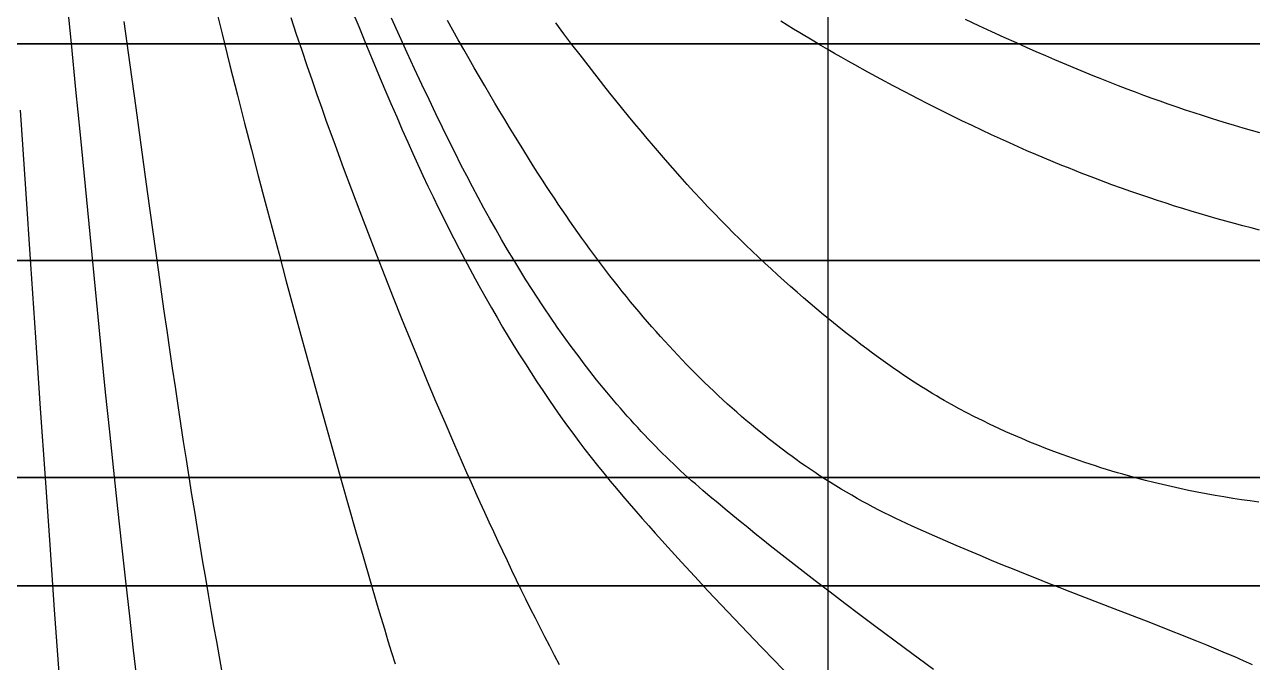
# Model space of a CAD drawing. Header units: millimetres. Extents: x -190954 to 154095, y 101 to 64253.
# Drawn here: x 240.46 to 248, y 146.69 to 150.62 of the extents above; entities that cross this region are included whole.
import ezdxf

# ---------------------------------------------------------------- set-up
doc = ezdxf.new("R2010")
doc.units = ezdxf.units.MM
for name, color, linetype in [('AP', 179, 'Continuous'), ('GRID', 179, 'Continuous'), ('ST-1', 179, 'Continuous'), ('ST025', 179, 'Continuous'), ('ST05', 179, 'Continuous'), ('ST075', 179, 'Continuous'), ('ST1', 179, 'Continuous'), ('ST15', 179, 'Continuous'), ('ST2', 179, 'Continuous'), ('ST3', 179, 'Continuous'), ('ST4', 179, 'Continuous'), ('ST5', 179, 'Continuous')]:
    doc.layers.add(name, color=color, linetype=linetype)

msp = doc.modelspace()

# ---------------------------------------------------------------- linework, layer by layer
at = {"layer": 'AP', "color": 80}
for p, q in [((245.1436993, 150.6128167), (245.1044473, 150.6369153)), ((245.182752, 150.5890447), (245.1436993, 150.6128167)), ((245.221592, 150.5656), (245.182752, 150.5890447)), ((245.3080933, 150.5140813), (245.221592, 150.5656)), ((245.350878, 150.4889473), (245.3080933, 150.5140813)), ((245.3933307, 150.464232), (245.350878, 150.4889473)), ((245.435436, 150.4399347), (245.3933307, 150.464232)), ((245.4771807, 150.4160567), (245.435436, 150.4399347)), ((245.51855, 150.392598), (245.4771807, 150.4160567)), ((245.5595307, 150.3695587), (245.51855, 150.392598)), ((245.6402753, 150.3247353), (245.5595307, 150.3695587)), ((245.7193173, 150.2815847), (245.6402753, 150.3247353)), ((245.7965673, 150.2400987), (245.7193173, 150.2815847)), ((245.8719447, 150.2002687), (245.7965673, 150.2400987)), ((245.9453733, 150.162084), (245.8719447, 150.2002687)), ((246.0167867, 150.1255307), (245.9453733, 150.162084)), ((246.0861227, 150.0905927), (246.0167867, 150.1255307)), ((246.1533273, 150.0572533), (246.0861227, 150.0905927)), ((246.21835, 150.025492), (246.1533273, 150.0572533)), ((246.2811473, 149.9952887), (246.21835, 150.025492)), ((246.3416807, 149.9666187), (246.2811473, 149.9952887)), ((246.3999153, 149.939458), (246.3416807, 149.9666187)), ((246.4558227, 149.91378), (246.3999153, 149.939458)), ((246.5101873, 149.889194), (246.4558227, 149.91378)), ((246.564376, 149.865074), (246.5101873, 149.889194)), ((246.618414, 149.8414027), (246.564376, 149.865074)), ((246.6723073, 149.8181767), (246.618414, 149.8414027)), ((246.7260593, 149.7953893), (246.6723073, 149.8181767)), ((246.78004, 149.7728847), (246.7260593, 149.7953893)), ((246.8331587, 149.7511107), (246.78004, 149.7728847)), ((246.8732273, 149.7349307), (246.8331587, 149.7511107)), ((246.9128153, 149.71915), (246.8732273, 149.7349307)), ((246.951934, 149.703758), (246.9128153, 149.71915)), ((246.9905933, 149.688742), (246.951934, 149.703758)), ((247.0288027, 149.6740933), (246.9905933, 149.688742)), ((247.0665727, 149.6598), (247.0288027, 149.6740933)), ((247.140832, 149.63224), (247.0665727, 149.6598)), ((247.1994653, 149.610988), (247.140832, 149.63224)), ((247.25707, 149.5905447), (247.1994653, 149.610988)), ((247.312522, 149.571274), (247.25707, 149.5905447)), ((247.3670593, 149.552712), (247.312522, 149.571274)), ((247.4207153, 149.5348267), (247.3670593, 149.552712)), ((247.473522, 149.5175887), (247.4207153, 149.5348267)), ((247.525512, 149.5009727), (247.473522, 149.5175887)), ((247.576716, 149.4849487), (247.525512, 149.5009727)), ((247.6271633, 149.4694927), (247.576716, 149.4849487)), ((247.6768833, 149.45458), (247.6271633, 149.4694927)), ((247.7322747, 149.438342), (247.6768833, 149.45458)), ((247.7868113, 149.422738), (247.7322747, 149.438342)), ((247.84053, 149.4077393), (247.7868113, 149.422738)), ((247.893468, 149.393316), (247.84053, 149.4077393)), ((247.9456607, 149.3794453), (247.893468, 149.393316)), ((247.9971413, 149.366098), (247.9456607, 149.3794453)), ((248.0479433, 149.353252), (247.9971413, 149.366098))]:
    msp.add_line(p, q, dxfattribs=at)
at = {"layer": 'GRID', "color": 135}
for p, q in [((245.3966667, 125.1466667), (245.3966667, 154.8319333)), ((251.23, 150.4986), (21.19727, 150.4986)), ((237.8966667, 150.4986), (264.5633333, 150.4986)), ((264.5633333, 150.4986), (237.8966667, 150.4986)), ((251.23, 149.1652667), (21.19727, 149.1652667)), ((237.8966667, 149.1652667), (264.5633333, 149.1652667)), ((264.5633333, 149.1652667), (237.8966667, 149.1652667)), ((237.8966667, 147.8319333), (264.5633333, 147.8319333)), ((264.5633333, 147.8319333), (237.8966667, 147.8319333)), ((251.23, 147.1652667), (21.19727, 147.1652667)), ((237.8966667, 147.1652667), (264.5633333, 147.1652667)), ((264.5633333, 147.1652667), (237.8966667, 147.1652667))]:
    msp.add_line(p, q, dxfattribs=at)
at = {"layer": 'ST-1', "color": 80}
for p, q in [((246.3224973, 150.6094773), (246.2413247, 150.647666)), ((246.401562, 150.5727933), (246.3224973, 150.6094773)), ((246.4784833, 150.5376013), (246.401562, 150.5727933)), ((246.5532133, 150.503882), (246.4784833, 150.5376013)), ((246.6149993, 150.47637), (246.5532133, 150.503882)), ((246.6751587, 150.449894), (246.6149993, 150.47637)), ((246.7336793, 150.4244453), (246.6751587, 150.449894)), ((246.7905487, 150.400008), (246.7336793, 150.4244453)), ((247.0013193, 150.312082), (246.7905487, 150.400008)), ((247.035874, 150.2980827), (247.0013193, 150.312082)), ((247.069268, 150.284668), (247.035874, 150.2980827)), ((247.1801607, 150.2409927), (247.069268, 150.284668)), ((247.2334207, 150.220536), (247.1801607, 150.2409927)), ((247.285788, 150.2007607), (247.2334207, 150.220536)), ((247.3372913, 150.1816433), (247.285788, 150.2007607)), ((247.3879587, 150.1631553), (247.3372913, 150.1816433)), ((247.4378167, 150.1452733), (247.3879587, 150.1631553)), ((247.486892, 150.1279747), (247.4378167, 150.1452733)), ((247.5407167, 150.1093467), (247.486892, 150.1279747)), ((247.593634, 150.0913853), (247.5407167, 150.1093467)), ((247.6456787, 150.0740633), (247.593634, 150.0913853)), ((247.6968827, 150.0573513), (247.6456787, 150.0740633)), ((247.7472773, 150.0412287), (247.6968827, 150.0573513)), ((247.7968927, 150.025666), (247.7472773, 150.0412287)), ((247.845758, 150.0106427), (247.7968927, 150.025666)), ((247.893902, 149.996136), (247.845758, 150.0106427)), ((247.946994, 149.980478), (247.893902, 149.996136)), ((247.9992527, 149.9654133), (247.946994, 149.980478)), ((248.0507147, 149.9509153), (247.9992527, 149.9654133))]:
    msp.add_line(p, q, dxfattribs=at)
at = {"layer": 'ST025', "color": 80}
for p, q in [((243.7718593, 150.560798), (243.72211, 150.6273533)), ((243.821484, 150.4950887), (243.7718593, 150.560798)), ((243.8709587, 150.430254), (243.821484, 150.4950887)), ((243.9202593, 150.3663247), (243.8709587, 150.430254)), ((244.018222, 150.241308), (243.9202593, 150.3663247)), ((244.0549113, 150.1951833), (244.018222, 150.241308)), ((244.0914367, 150.1496467), (244.0549113, 150.1951833)), ((244.1693767, 150.0537533), (244.0914367, 150.1496467)), ((244.2079853, 150.0069073), (244.1693767, 150.0537533)), ((244.2463253, 149.960824), (244.2079853, 150.0069073)), ((244.2843727, 149.915526), (244.2463253, 149.960824)), ((244.322106, 149.871036), (244.2843727, 149.915526)), ((244.359502, 149.8273773), (244.322106, 149.871036)), ((244.3965367, 149.7845747), (244.359502, 149.8273773)), ((244.4416407, 149.7330347), (244.3965367, 149.7845747)), ((244.48611, 149.6828753), (244.4416407, 149.7330347)), ((244.529894, 149.6341433), (244.48611, 149.6828753)), ((244.5729433, 149.5868827), (244.529894, 149.6341433)), ((244.6152053, 149.54114), (244.5729433, 149.5868827)), ((244.6566287, 149.4969607), (244.6152053, 149.54114)), ((244.697162, 149.4543887), (244.6566287, 149.4969607)), ((244.736756, 149.4134667), (244.697162, 149.4543887)), ((244.7753467, 149.3742387), (244.736756, 149.4134667)), ((244.81336, 149.3362), (244.7753467, 149.3742387)), ((244.8515627, 149.298446), (244.81336, 149.3362)), ((244.8899693, 149.2609627), (244.8515627, 149.298446)), ((244.9285833, 149.2237513), (244.8899693, 149.2609627)), ((244.9674067, 149.1868127), (244.9285833, 149.2237513)), ((245.0064427, 149.1501487), (244.9674067, 149.1868127)), ((245.0456973, 149.11376), (245.0064427, 149.1501487)), ((245.085164, 149.0776487), (245.0456973, 149.11376)), ((245.1248547, 149.0418153), (245.085164, 149.0776487)), ((245.1647707, 149.006262), (245.1248547, 149.0418153)), ((245.2049133, 148.9709893), (245.1647707, 149.006262)), ((245.245286, 148.9359993), (245.2049133, 148.9709893)), ((245.2858927, 148.901294), (245.245286, 148.9359993)), ((245.326736, 148.866874), (245.2858927, 148.901294)), ((245.36782, 148.8327413), (245.326736, 148.866874)), ((245.41602, 148.7933153), (245.36782, 148.8327413)), ((245.464556, 148.7542853), (245.41602, 148.7933153)), ((245.5134333, 148.7156533), (245.464556, 148.7542853)), ((245.5626573, 148.6774227), (245.5134333, 148.7156533)), ((245.5980987, 148.6503127), (245.5626573, 148.6774227)), ((245.633722, 148.62341), (245.5980987, 148.6503127)), ((245.6695293, 148.5967173), (245.633722, 148.62341)), ((245.7055273, 148.5702353), (245.6695293, 148.5967173)), ((245.7489187, 148.5387707), (245.7055273, 148.5702353)), ((245.792588, 148.5076127), (245.7489187, 148.5387707)), ((245.8365607, 148.476796), (245.792588, 148.5076127)), ((245.85869, 148.4616247), (245.8365607, 148.476796)), ((245.8809287, 148.4466327), (245.85869, 148.4616247)), ((245.90328, 148.431818), (245.8809287, 148.4466327)), ((245.9257287, 148.417178), (245.90328, 148.431818)), ((245.948282, 148.40271), (245.9257287, 148.417178)), ((245.9709227, 148.3884127), (245.948282, 148.40271)), ((245.9936667, 148.3742827), (245.9709227, 148.3884127)), ((246.0164873, 148.3603187), (245.9936667, 148.3742827)), ((246.0394107, 148.3465187), (246.0164873, 148.3603187)), ((246.0624013, 148.33288), (246.0394107, 148.3465187)), ((246.085494, 148.3194013), (246.0624013, 148.33288)), ((246.1086453, 148.3060793), (246.085494, 148.3194013)), ((246.131886, 148.2929147), (246.1086453, 148.3060793)), ((246.1552027, 148.279904), (246.131886, 148.2929147)), ((246.202058, 148.2543393), (246.1552027, 148.279904)), ((246.2491987, 148.229372), (246.202058, 148.2543393)), ((246.2966113, 148.2049913), (246.2491987, 148.229372)), ((246.344288, 148.181186), (246.2966113, 148.2049913)), ((246.3922193, 148.157944), (246.344288, 148.181186)), ((246.4403973, 148.1352573), (246.3922193, 148.157944)), ((246.4888153, 148.113116), (246.4403973, 148.1352573)), ((246.5374693, 148.0915113), (246.4888153, 148.113116)), ((246.586354, 148.0704347), (246.5374693, 148.0915113)), ((246.6354667, 148.0498793), (246.586354, 148.0704347)), ((246.6848033, 148.029838), (246.6354667, 148.0498793)), ((246.7343633, 148.0103047), (246.6848033, 148.029838)), ((246.784146, 147.9912727), (246.7343633, 148.0103047)), ((246.8341547, 147.9727387), (246.784146, 147.9912727)), ((246.8687473, 147.9602473), (246.8341547, 147.9727387)), ((246.9034507, 147.9479887), (246.8687473, 147.9602473)), ((246.9382593, 147.9359613), (246.9034507, 147.9479887)), ((246.9731733, 147.924164), (246.9382593, 147.9359613)), ((247.0398507, 147.902362), (246.9731733, 147.924164)), ((247.0733333, 147.8917687), (247.0398507, 147.902362)), ((247.1069127, 147.8813807), (247.0733333, 147.8917687)), ((247.140588, 147.8711967), (247.1069127, 147.8813807)), ((247.1743607, 147.8612173), (247.140588, 147.8711967)), ((247.20823, 147.8514407), (247.1743607, 147.8612173)), ((247.2422007, 147.8418693), (247.20823, 147.8514407)), ((247.294214, 147.827654), (247.2422007, 147.8418693)), ((247.3464567, 147.8139153), (247.294214, 147.827654)), ((247.3989233, 147.8006533), (247.3464567, 147.8139153)), ((247.4516113, 147.7878713), (247.3989233, 147.8006533)), ((247.504516, 147.7755713), (247.4516113, 147.7878713)), ((247.557634, 147.763758), (247.504516, 147.7755713)), ((247.6112413, 147.7523773), (247.557634, 147.763758)), ((247.6644847, 147.7416127), (247.6112413, 147.7523773)), ((247.7195173, 147.731042), (247.6644847, 147.7416127)), ((247.774226, 147.7211), (247.7195173, 147.731042)), ((247.8286527, 147.7117687), (247.774226, 147.7211)), ((247.882834, 147.7030347), (247.8286527, 147.7117687)), ((247.93681, 147.6948867), (247.882834, 147.7030347)), ((247.9906193, 147.6873187), (247.93681, 147.6948867)), ((248.0443027, 147.6803253), (247.9906193, 147.6873187))]:
    msp.add_line(p, q, dxfattribs=at)
at = {"layer": 'ST05', "color": 80}
for p, q in [((243.0892927, 150.5823273), (243.0554333, 150.6429333)), ((243.1228133, 150.522728), (243.0892927, 150.5823273)), ((243.155992, 150.464138), (243.1228133, 150.522728)), ((243.1888213, 150.4065627), (243.155992, 150.464138)), ((243.221298, 150.3500067), (243.1888213, 150.4065627)), ((243.2534147, 150.2944733), (243.221298, 150.3500067)), ((243.2851653, 150.2399693), (243.2534147, 150.2944733)), ((243.3165427, 150.1865007), (243.2851653, 150.2399693)), ((243.3475413, 150.134072), (243.3165427, 150.1865007)), ((243.378152, 150.0826907), (243.3475413, 150.134072)), ((243.408368, 150.0323633), (243.378152, 150.0826907)), ((243.43818, 149.9830967), (243.408368, 150.0323633)), ((243.4675813, 149.934898), (243.43818, 149.9830967)), ((243.5251133, 149.841736), (243.4675813, 149.934898)), ((243.5547073, 149.7944273), (243.5251133, 149.841736)), ((243.583804, 149.748338), (243.5547073, 149.7944273)), ((243.6123913, 149.7034793), (243.583804, 149.748338)), ((243.6404567, 149.6598593), (243.6123913, 149.7034793)), ((243.66523, 149.621714), (243.6404567, 149.6598593)), ((243.689564, 149.5845853), (243.66523, 149.621714)), ((243.7134487, 149.54848), (243.689564, 149.5845853)), ((243.7368767, 149.5134053), (243.7134487, 149.54848)), ((243.785052, 149.4423847), (243.7368767, 149.5134053)), ((243.8090847, 149.4075233), (243.785052, 149.4423847)), ((243.833218, 149.3728907), (243.8090847, 149.4075233)), ((243.8574527, 149.3384873), (243.833218, 149.3728907)), ((243.88179, 149.3043147), (243.8574527, 149.3384873)), ((243.9062313, 149.270372), (243.88179, 149.3043147)), ((243.9307793, 149.23666), (243.9062313, 149.270372)), ((243.9554273, 149.2031807), (243.9307793, 149.23666)), ((243.9801847, 149.1699327), (243.9554273, 149.2031807)), ((244.0050487, 149.1369167), (243.9801847, 149.1699327)), ((244.0300213, 149.104134), (244.0050487, 149.1369167)), ((244.0551027, 149.0715847), (244.0300213, 149.104134)), ((244.0802947, 149.0392693), (244.0551027, 149.0715847)), ((244.1055973, 149.0071887), (244.0802947, 149.0392693)), ((244.1310173, 148.975342), (244.1055973, 149.0071887)), ((244.1565413, 148.9437333), (244.1310173, 148.975342)), ((244.182184, 148.91236), (244.1565413, 148.9437333)), ((244.2079427, 148.8812233), (244.182184, 148.91236)), ((244.2338173, 148.8503253), (244.2079427, 148.8812233)), ((244.25981, 148.8196647), (244.2338173, 148.8503253)), ((244.2859213, 148.7892433), (244.25981, 148.8196647)), ((244.3121527, 148.759062), (244.2859213, 148.7892433)), ((244.3385107, 148.72912), (244.3121527, 148.759062)), ((244.36498, 148.699422), (244.3385107, 148.72912)), ((244.3915787, 148.6699647), (244.36498, 148.699422)), ((244.418302, 148.64075), (244.3915787, 148.6699647)), ((244.4451513, 148.6117793), (244.418302, 148.64075)), ((244.472128, 148.583054), (244.4451513, 148.6117793)), ((244.4992333, 148.5545733), (244.472128, 148.583054)), ((244.5264687, 148.5263393), (244.4992333, 148.5545733)), ((244.5538393, 148.4983527), (244.5264687, 148.5263393)), ((244.581334, 148.4706153), (244.5538393, 148.4983527)), ((244.6089673, 148.4431267), (244.581334, 148.4706153)), ((244.6367367, 148.4158887), (244.6089673, 148.4431267)), ((244.664642, 148.388902), (244.6367367, 148.4158887)), ((244.692686, 148.3621687), (244.664642, 148.388902)), ((244.72087, 148.3356887), (244.692686, 148.3621687)), ((244.7491953, 148.309464), (244.72087, 148.3356887)), ((244.7776653, 148.2834947), (244.7491953, 148.309464)), ((244.8062753, 148.257784), (244.7776653, 148.2834947)), ((244.835034, 148.2323313), (244.8062753, 148.257784)), ((244.86394, 148.2071387), (244.835034, 148.2323313)), ((244.8929953, 148.182208), (244.86394, 148.2071387)), ((244.9222013, 148.15754), (244.8929953, 148.182208)), ((244.9515607, 148.133136), (244.9222013, 148.15754)), ((245.0107427, 148.0851267), (244.9515607, 148.133136)), ((245.027136, 148.072106), (245.0107427, 148.0851267)), ((245.0435773, 148.0591667), (245.027136, 148.072106)), ((245.147764, 147.9799287), (245.0435773, 148.0591667)), ((245.174116, 147.9606307), (245.147764, 147.9799287)), ((245.200594, 147.94154), (245.174116, 147.9606307)), ((245.2271973, 147.9226573), (245.200594, 147.94154)), ((245.2539287, 147.903984), (245.2271973, 147.9226573)), ((245.2850833, 147.882596), (245.2539287, 147.903984)), ((245.3164133, 147.861494), (245.2850833, 147.882596)), ((245.3479207, 147.8406787), (245.3164133, 147.861494)), ((245.3796073, 147.8201533), (245.3479207, 147.8406787)), ((245.411474, 147.7999207), (245.3796073, 147.8201533)), ((245.4435247, 147.7799813), (245.411474, 147.7999207)), ((245.47576, 147.7603393), (245.4435247, 147.7799813)), ((245.5081847, 147.740996), (245.47576, 147.7603393)), ((245.5407953, 147.7219547), (245.5081847, 147.740996)), ((245.5736, 147.7032167), (245.5407953, 147.7219547)), ((245.6065987, 147.6847867), (245.5736, 147.7032167)), ((245.6397933, 147.6666653), (245.6065987, 147.6847867)), ((245.6731873, 147.6488573), (245.6397933, 147.6666653)), ((245.7067813, 147.631364), (245.6731873, 147.6488573)), ((245.7405793, 147.6141893), (245.7067813, 147.631364)), ((245.7745847, 147.597336), (245.7405793, 147.6141893)), ((245.808794, 147.5808073), (245.7745847, 147.597336)), ((245.843216, 147.564606), (245.808794, 147.5808073)), ((245.9124467, 147.5328673), (245.843216, 147.564606)), ((245.981838, 147.5015593), (245.9124467, 147.5328673)), ((246.0513587, 147.4706653), (245.981838, 147.5015593)), ((246.1168753, 147.4419607), (246.0513587, 147.4706653)), ((246.18246, 147.4136067), (246.1168753, 147.4419607)), ((246.2563027, 147.3821107), (246.18246, 147.4136067)), ((246.3301613, 147.3510353), (246.2563027, 147.3821107)), ((246.3998873, 147.3220647), (246.3301613, 147.3510353)), ((246.469556, 147.2934473), (246.3998873, 147.3220647)), ((246.5391307, 147.2651727), (246.469556, 147.2934473)), ((246.6085727, 147.2372273), (246.5391307, 147.2651727)), ((246.6778393, 147.2096013), (246.6085727, 147.2372273)), ((246.7468907, 147.182282), (246.6778393, 147.2096013)), ((246.815682, 147.155256), (246.7468907, 147.182282)), ((246.884168, 147.1285107), (246.815682, 147.155256)), ((247.154072, 147.0240773), (246.884168, 147.1285107)), ((247.3787247, 146.9371973), (247.154072, 147.0240773)), ((247.414984, 146.9230733), (247.3787247, 146.9371973)), ((247.6632713, 146.8246433), (247.414984, 146.9230733)), ((247.722926, 146.8003433), (247.6632713, 146.8246433)), ((247.781496, 146.7761433), (247.722926, 146.8003433)), ((247.838922, 146.7520327), (247.781496, 146.7761433)), ((247.8951467, 146.7280013), (247.838922, 146.7520327)), ((247.9501133, 146.7040413), (247.8951467, 146.7280013)), ((248.00377, 146.6801447), (247.9501133, 146.7040413))]:
    msp.add_line(p, q, dxfattribs=at)
at = {"layer": 'ST075', "color": 80}
for p, q in [((242.76042, 150.547574), (242.7113327, 150.6554)), ((242.8081253, 150.4436947), (242.76042, 150.547574)), ((242.85444, 150.343766), (242.8081253, 150.4436947)), ((242.899358, 150.2477913), (242.85444, 150.343766)), ((242.9428713, 150.155774), (242.899358, 150.2477913)), ((242.9849733, 150.0677173), (242.9428713, 150.155774)), ((243.0256573, 149.9836247), (242.9849733, 150.0677173)), ((243.0649167, 149.9034993), (243.0256573, 149.9836247)), ((243.1027447, 149.827344), (243.0649167, 149.9034993)), ((243.1391347, 149.755162), (243.1027447, 149.827344)), ((243.17424, 149.6866573), (243.1391347, 149.755162)), ((243.209348, 149.619418), (243.17424, 149.6866573)), ((243.2447407, 149.552916), (243.209348, 149.619418)), ((243.2804187, 149.4871553), (243.2447407, 149.552916)), ((243.3163887, 149.422136), (243.2804187, 149.4871553)), ((243.3526453, 149.3578613), (243.3163887, 149.422136)), ((243.389192, 149.2943353), (243.3526453, 149.3578613)), ((243.426028, 149.2315593), (243.389192, 149.2943353)), ((243.4631587, 149.1695353), (243.426028, 149.2315593)), ((243.5005813, 149.1082673), (243.4631587, 149.1695353)), ((243.5382987, 149.047758), (243.5005813, 149.1082673)), ((243.5763107, 148.9880107), (243.5382987, 149.047758)), ((243.6073507, 148.9401247), (243.5763107, 148.9880107)), ((243.6385867, 148.8927433), (243.6073507, 148.9401247)), ((243.701646, 148.7995007), (243.6385867, 148.8927433)), ((243.7164713, 148.7780427), (243.701646, 148.7995007)), ((243.7313347, 148.7566973), (243.7164713, 148.7780427)), ((243.8106467, 148.6456927), (243.7313347, 148.7566973)), ((243.8306633, 148.6184313), (243.8106467, 148.6456927)), ((243.850756, 148.591366), (243.8306633, 148.6184313)), ((243.8709247, 148.564498), (243.850756, 148.591366)), ((243.891168, 148.537828), (243.8709247, 148.564498)), ((243.9114907, 148.5113547), (243.891168, 148.537828)), ((243.931888, 148.4850807), (243.9114907, 148.5113547)), ((243.952362, 148.459006), (243.931888, 148.4850807)), ((243.9729127, 148.4331307), (243.952362, 148.459006)), ((243.99354, 148.4074547), (243.9729127, 148.4331307)), ((244.0142447, 148.38198), (243.99354, 148.4074547)), ((244.035026, 148.356706), (244.0142447, 148.38198)), ((244.055884, 148.3316333), (244.035026, 148.356706)), ((244.07682, 148.3067627), (244.055884, 148.3316333)), ((244.0978333, 148.2820953), (244.07682, 148.3067627)), ((244.118924, 148.2576307), (244.0978333, 148.2820953)), ((244.1400927, 148.2333693), (244.118924, 148.2576307)), ((244.1613387, 148.2093127), (244.1400927, 148.2333693)), ((244.1826627, 148.1854607), (244.1613387, 148.2093127)), ((244.2040647, 148.1618133), (244.1826627, 148.1854607)), ((244.2255453, 148.1383727), (244.2040647, 148.1618133)), ((244.247104, 148.1151387), (244.2255453, 148.1383727)), ((244.2687407, 148.0921113), (244.247104, 148.1151387)), ((244.2904567, 148.0692913), (244.2687407, 148.0921113)), ((244.3122507, 148.0466807), (244.2904567, 148.0692913)), ((244.334124, 148.024278), (244.3122507, 148.0466807)), ((244.3560753, 148.0020853), (244.334124, 148.024278)), ((244.3781067, 147.980102), (244.3560753, 148.0020853)), ((244.4002167, 147.95833), (244.3781067, 147.980102)), ((244.4224053, 147.93677), (244.4002167, 147.95833)), ((244.444674, 147.9154213), (244.4224053, 147.93677)), ((244.467022, 147.8942853), (244.444674, 147.9154213)), ((244.4894493, 147.8733627), (244.467022, 147.8942853)), ((244.5119567, 147.8526547), (244.4894493, 147.8733627)), ((244.5345433, 147.8321613), (244.5119567, 147.8526547)), ((244.55721, 147.8118827), (244.5345433, 147.8321613)), ((244.5799567, 147.7918207), (244.55721, 147.8118827)), ((244.6256893, 147.752348), (244.5799567, 147.7918207)), ((244.6716407, 147.7135253), (244.6256893, 147.752348)), ((244.7176273, 147.674976), (244.6716407, 147.7135253)), ((244.7636413, 147.63669), (244.7176273, 147.674976)), ((244.8096773, 147.5986633), (244.7636413, 147.63669)), ((244.8557287, 147.560892), (244.8096773, 147.5986633)), ((244.90179, 147.5233713), (244.8557287, 147.560892)), ((244.947856, 147.486098), (244.90179, 147.5233713)), ((244.9939207, 147.4490667), (244.947856, 147.486098)), ((245.0399787, 147.4122727), (244.9939207, 147.4490667)), ((245.132056, 147.3393773), (245.0399787, 147.4122727)), ((245.2240473, 147.2673693), (245.132056, 147.3393773)), ((245.3159167, 147.1962047), (245.2240473, 147.2673693)), ((245.4076287, 147.125834), (245.3159167, 147.1962047)), ((245.499152, 147.0562047), (245.4076287, 147.125834)), ((245.5904573, 146.9872613), (245.499152, 147.0562047)), ((245.6815193, 146.9189447), (245.5904573, 146.9872613)), ((245.8628193, 146.7839307), (245.6815193, 146.9189447)), ((246.042896, 146.650614), (245.8628193, 146.7839307))]:
    msp.add_line(p, q, dxfattribs=at)
at = {"layer": 'ST1', "color": 80}
for p, q in [((242.4671327, 150.7104953), (242.5104373, 150.6043007)), ((242.5104373, 150.6043007), (242.5524973, 150.5019887)), ((242.5524973, 150.5019887), (242.5933087, 150.40356)), ((242.5933087, 150.40356), (242.6328673, 150.3090147)), ((242.6328673, 150.3090147), (242.6711713, 150.2183533)), ((242.6711713, 150.2183533), (242.7082167, 150.1315767)), ((242.7082167, 150.1315767), (242.7440007, 150.0486853)), ((242.7440007, 150.0486853), (242.7785207, 149.96968)), ((242.7785207, 149.96968), (242.8117733, 149.8945613)), ((242.8117733, 149.8945613), (242.8437567, 149.82333)), ((242.8437567, 149.82333), (242.8746047, 149.7556787)), ((242.8746047, 149.7556787), (242.9054313, 149.6891173)), ((242.9054313, 149.6891173), (242.9364813, 149.6231)), ((242.9364813, 149.6231), (242.9677553, 149.5576287)), ((242.9677553, 149.5576287), (242.9992553, 149.4927053)), ((242.9992553, 149.4927053), (243.030982, 149.4283313)), ((243.030982, 149.4283313), (243.0629367, 149.3645073)), ((243.0629367, 149.3645073), (243.09512, 149.3012367)), ((243.09512, 149.3012367), (243.1275333, 149.23852)), ((243.1275333, 149.23852), (243.160178, 149.17636)), ((243.160178, 149.17636), (243.1930553, 149.1147573)), ((243.1930553, 149.1147573), (243.226166, 149.0537153)), ((243.226166, 149.0537153), (243.259512, 148.9932347)), ((243.259512, 148.9932347), (243.2930947, 148.9333187)), ((243.2930947, 148.9333187), (243.3269147, 148.8739693)), ((243.3269147, 148.8739693), (243.3609733, 148.815188)), ((243.3609733, 148.815188), (243.3952727, 148.756978)), ((243.3952727, 148.756978), (243.429814, 148.6993407)), ((243.429814, 148.6993407), (243.464598, 148.6422793)), ((243.464598, 148.6422793), (243.499624, 148.5857967)), ((243.499624, 148.5857967), (243.5349013, 148.529894)), ((243.5349013, 148.529894), (243.5704233, 148.4745753)), ((243.5704233, 148.4745753), (243.6061947, 148.419842)), ((243.6061947, 148.419842), (243.642214, 148.3656987)), ((243.642214, 148.3656987), (243.67849, 148.312146)), ((243.67849, 148.312146), (243.7150173, 148.2591887)), ((243.7150173, 148.2591887), (243.7517993, 148.2068293)), ((243.7517993, 148.2068293), (243.7888367, 148.15507)), ((243.7888367, 148.15507), (243.8261367, 148.1039147)), ((243.8261367, 148.1039147), (243.8636947, 148.0533673)), ((243.8636947, 148.0533673), (243.901514, 148.0034293)), ((243.901514, 148.0034293), (243.939596, 147.954106)), ((243.939596, 147.954106), (243.977946, 147.9053993)), ((243.977946, 147.9053993), (244.0165613, 147.857314)), ((244.0165613, 147.857314), (244.0554453, 147.8098527)), ((244.0554453, 147.8098527), (244.0945987, 147.7630193)), ((244.0945987, 147.7630193), (244.1340273, 147.716818)), ((244.1340273, 147.716818), (244.1736707, 147.671088)), ((244.1736707, 147.671088), (244.2134327, 147.6255487)), ((244.2134327, 147.6255487), (244.2533053, 147.5801913)), ((244.2533053, 147.5801913), (244.2932867, 147.5350113)), ((244.2932867, 147.5350113), (244.3333693, 147.4900053)), ((244.3333693, 147.4900053), (244.37355, 147.4451673)), ((244.37355, 147.4451673), (244.413824, 147.4004933)), ((244.413824, 147.4004933), (244.4946353, 147.3116207)), ((244.4946353, 147.3116207), (244.5757687, 147.2233487)), ((244.5757687, 147.2233487), (244.65719, 147.1356387)), ((244.65719, 147.1356387), (244.738868, 147.048452)), ((244.738868, 147.048452), (244.8207707, 146.9617487)), ((244.8207707, 146.9617487), (244.9028687, 146.8754873)), ((244.9028687, 146.8754873), (244.985134, 146.7896287)), ((244.985134, 146.7896287), (245.0675393, 146.70413)), ((245.0675393, 146.70413), (245.1500593, 146.6189513))]:
    msp.add_line(p, q, dxfattribs=at)
at = {"layer": 'ST15', "color": 80}
for p, q in [((242.092848, 150.6598387), (242.1271, 150.5576273)), ((242.1271, 150.5576273), (242.1603513, 150.4591653)), ((242.1603513, 150.4591653), (242.1926013, 150.364452)), ((242.1926013, 150.364452), (242.2238467, 150.273488)), ((242.2238467, 150.273488), (242.2540873, 150.1862733)), ((242.2540873, 150.1862733), (242.2833213, 150.102808)), ((242.2833213, 150.102808), (242.3115473, 150.0230907)), ((242.3115473, 150.0230907), (242.3387647, 149.9471213)), ((242.3387647, 149.9471213), (242.3649713, 149.8748993)), ((242.3649713, 149.8748993), (242.4154453, 149.738092)), ((242.4154453, 149.738092), (242.4659873, 149.6027233)), ((242.4659873, 149.6027233), (242.5167747, 149.4682207)), ((242.5167747, 149.4682207), (242.5678107, 149.334588)), ((242.5678107, 149.334588), (242.6190993, 149.2018313)), ((242.6190993, 149.2018313), (242.6706447, 149.0699553)), ((242.6706447, 149.0699553), (242.72245, 148.938966)), ((242.72245, 148.938966), (242.7745207, 148.80887)), ((242.7745207, 148.80887), (242.8268607, 148.6796747)), ((242.8268607, 148.6796747), (242.8794753, 148.5513867)), ((242.8794753, 148.5513867), (242.93237, 148.4240147)), ((242.93237, 148.4240147), (242.9855507, 148.297568)), ((242.9855507, 148.297568), (243.0390227, 148.1720547)), ((243.0390227, 148.1720547), (243.092792, 148.0474853)), ((243.092792, 148.0474853), (243.146866, 147.92387)), ((243.146866, 147.92387), (243.1740193, 147.8624233)), ((243.1740193, 147.8624233), (243.201252, 147.80122)), ((243.201252, 147.80122), (243.2285633, 147.74026)), ((243.2285633, 147.74026), (243.255956, 147.679546)), ((243.255956, 147.679546), (243.2834293, 147.6190793)), ((243.2834293, 147.6190793), (243.310986, 147.5588613)), ((243.310986, 147.5588613), (243.338626, 147.498894)), ((243.338626, 147.498894), (243.3663833, 147.4391647)), ((243.3663833, 147.4391647), (243.3943147, 147.37965)), ((243.3943147, 147.37965), (243.4224193, 147.3203473)), ((243.4224193, 147.3203473), (243.4506953, 147.2612533)), ((243.4506953, 147.2612533), (243.4791427, 147.2023667)), ((243.4791427, 147.2023667), (243.5077593, 147.1436847)), ((243.5077593, 147.1436847), (243.5365433, 147.0852047)), ((243.5365433, 147.0852047), (243.565494, 147.0269247)), ((243.565494, 147.0269247), (243.59461, 146.9688427)), ((243.59461, 146.9688427), (243.62389, 146.9109567)), ((243.62389, 146.9109567), (243.6533327, 146.8532653)), ((243.6533327, 146.8532653), (243.6829367, 146.7957653)), ((243.6829367, 146.7957653), (243.7127007, 146.7384553)), ((243.7127007, 146.7384553), (243.7426233, 146.681334))]:
    msp.add_line(p, q, dxfattribs=at)
at = {"layer": 'ST2', "color": 80}
for p, q in [((241.6196707, 150.7650833), (241.670334, 150.5596347)), ((241.670334, 150.5596347), (241.7187587, 150.3655)), ((241.7187587, 150.3655), (241.7649527, 150.1826693)), ((241.7649527, 150.1826693), (241.808912, 150.011134)), ((241.808912, 150.011134), (241.85123, 149.8481807)), ((241.85123, 149.8481807), (241.8935233, 149.6863527)), ((241.8935233, 149.6863527), (241.935892, 149.525224)), ((241.935892, 149.525224), (241.9783307, 149.3648)), ((241.9783307, 149.3648), (242.020846, 149.2050867)), ((242.020846, 149.2050867), (242.0634327, 149.0460893)), ((242.0634327, 149.0460893), (242.106098, 148.887814)), ((242.106098, 148.887814), (242.148836, 148.7302647)), ((242.148836, 148.7302647), (242.191654, 148.5734473)), ((242.191654, 148.5734473), (242.234546, 148.4173647)), ((242.234546, 148.4173647), (242.2775187, 148.262024)), ((242.2775187, 148.262024), (242.3205673, 148.1074267)), ((242.3205673, 148.1074267), (242.363698, 147.9535787)), ((242.363698, 147.9535787), (242.4069047, 147.800482)), ((242.4069047, 147.800482), (242.4501953, 147.6481433)), ((242.4501953, 147.6481433), (242.4935633, 147.4965627)), ((242.4935633, 147.4965627), (242.5370153, 147.3457467)), ((242.5370153, 147.3457467), (242.580546, 147.1956947)), ((242.580546, 147.1956947), (242.6242053, 147.0466053)), ((242.6242053, 147.0466053), (242.6462013, 146.9729593)), ((242.6462013, 146.9729593), (242.6683327, 146.9000247)), ((242.6683327, 146.9000247), (242.6906047, 146.827804)), ((242.6906047, 146.827804), (242.7130113, 146.7562933)), ((242.7130113, 146.7562933), (242.7355553, 146.6854933))]:
    msp.add_line(p, q, dxfattribs=at)
at = {"layer": 'ST3', "color": 80}
for p, q in [((241.0663647, 150.6367507), (241.1037033, 150.3688873)), ((241.1037033, 150.3688873), (241.1402193, 150.1052827)), ((241.1402193, 150.1052827), (241.210784, 149.59088)), ((241.210784, 149.59088), (241.2792147, 149.094774)), ((241.2792147, 149.094774), (241.2962913, 148.9739147)), ((241.2962913, 148.9739147), (241.313358, 148.8543233)), ((241.313358, 148.8543233), (241.3304153, 148.7359993)), ((241.3304153, 148.7359993), (241.3474627, 148.618942)), ((241.3474627, 148.618942), (241.3645007, 148.5031507)), ((241.3645007, 148.5031507), (241.3815287, 148.3886253)), ((241.3815287, 148.3886253), (241.3985473, 148.275364)), ((241.3985473, 148.275364), (241.4155553, 148.1633673)), ((241.4155553, 148.1633673), (241.432554, 148.052634)), ((241.432554, 148.052634), (241.4495427, 147.943164)), ((241.4495427, 147.943164), (241.4665207, 147.834956)), ((241.4665207, 147.834956), (241.4834893, 147.7280113)), ((241.4834893, 147.7280113), (241.5004473, 147.6223273)), ((241.5004473, 147.6223273), (241.5173947, 147.517906)), ((241.5173947, 147.517906), (241.534332, 147.4147453)), ((241.534332, 147.4147453), (241.5512587, 147.312846)), ((241.5512587, 147.312846), (241.5681747, 147.2122073)), ((241.5681747, 147.2122073), (241.58508, 147.1128293)), ((241.58508, 147.1128293), (241.6019747, 147.014712)), ((241.6019747, 147.014712), (241.618858, 146.9178553)), ((241.618858, 146.9178553), (241.6357313, 146.8222593)), ((241.6357313, 146.8222593), (241.6525927, 146.7279233)), ((241.6525927, 146.7279233), (241.6694433, 146.6348487))]:
    msp.add_line(p, q, dxfattribs=at)
at = {"layer": 'ST4', "color": 80}
for p, q in [((240.7134927, 150.7865393), (240.7424687, 150.5005047)), ((240.7424687, 150.5005047), (240.770742, 150.2180553)), ((240.770742, 150.2180553), (240.7983107, 149.9391913)), ((240.7983107, 149.9391913), (240.851338, 149.392214)), ((240.851338, 149.392214), (240.9023793, 148.8628613)), ((240.9023793, 148.8628613), (240.9276813, 148.6068787)), ((240.9276813, 148.6068787), (240.9528427, 148.3567267)), ((240.9528427, 148.3567267), (240.9778633, 148.1124067)), ((240.9778633, 148.1124067), (241.002742, 147.8739207)), ((241.002742, 147.8739207), (241.0274787, 147.6412707)), ((241.0274787, 147.6412707), (241.0520713, 147.4144587)), ((241.0520713, 147.4144587), (241.07652, 147.1934833)), ((241.07652, 147.1934833), (241.1008227, 146.978348)), ((241.1008227, 146.978348), (241.12498, 146.76905)), ((241.12498, 146.76905), (241.1489887, 146.565592))]:
    msp.add_line(p, q, dxfattribs=at)
at = {"layer": 'ST5', "color": 80}
for p, q in [((240.4646787, 149.606906), (240.4326713, 150.0901)), ((240.4952713, 149.143714), (240.4646787, 149.606906)), ((240.525424, 148.693214), (240.4952713, 149.143714)), ((240.555148, 148.255304), (240.525424, 148.693214)), ((240.5844387, 147.8299967), (240.555148, 148.255304)), ((240.61329, 147.417302), (240.5844387, 147.8299967)), ((240.6416973, 147.0172247), (240.61329, 147.417302)), ((240.6696567, 146.6297653), (240.6416973, 147.0172247))]:
    msp.add_line(p, q, dxfattribs=at)

doc.saveas('drawing.dxf')
